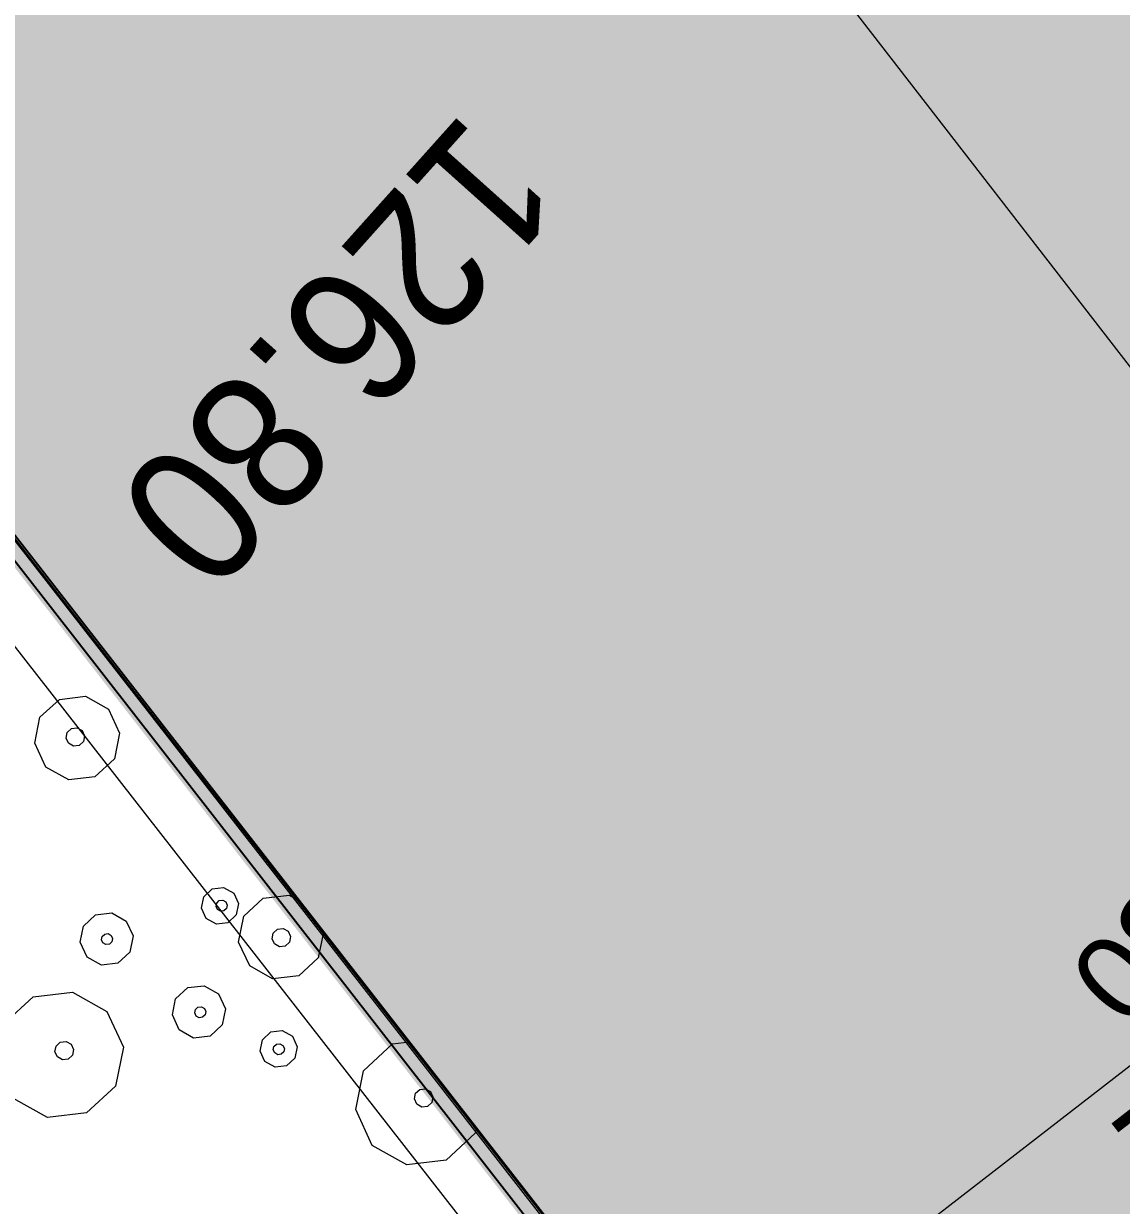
# Model space of a CAD drawing. Header units: metres. Extents: x -2858 to 512, y -1995 to 1252.
# Drawn here: x -937.384 to -934.089, y -871.153 to -867.606 of the extents above; entities that cross this region are included whole.
import ezdxf
from ezdxf.enums import TextEntityAlignment as Align
from ezdxf.lldxf.tags import DXFTag

# ---------------------------------------------------------------- set-up
doc = ezdxf.new("R2010")
doc.units = ezdxf.units.M
for name, color, linetype in [('Calque commun', 7, 'Continuous'), ('Calque11', 7, 'Continuous'), ('Calque15', 7, 'Continuous'), ('Calque17', 7, 'Continuous'), ('Textes', 7, 'Continuous')]:
    doc.layers.add(name, color=color, linetype=linetype)
doc.styles.add('ARIAL', font='arial.ttf')
doc.styles.add('Arial12', font='arial.ttf', dxfattribs={"width": 0.9, "height": 0.41584})
doc.styles.add('Arial17', font='arial.ttf', dxfattribs={"height": 0.253354})
tags = doc.linetypes.add('DASHDOT2', pattern=[0.5, 0.25, -0.125, 0, -0.125]).pattern_tags.tags
tags[10:11] = [DXFTag(74, 4), DXFTag(75, 0), DXFTag(340, '0'), DXFTag(46, 1.0), DXFTag(50, 0.0), DXFTag(44, 0.0), DXFTag(45, 0.0)]
tags[8:9] = [DXFTag(74, 4), DXFTag(75, 0), DXFTag(340, '0'), DXFTag(46, 1.0), DXFTag(50, 0.0), DXFTag(44, 0.0), DXFTag(45, 0.0)]
tags[6:7] = [DXFTag(74, 4), DXFTag(75, 0), DXFTag(340, '0'), DXFTag(46, 1.0), DXFTag(50, 0.0), DXFTag(44, 0.0), DXFTag(45, 0.0)]
tags[4:5] = [DXFTag(74, 4), DXFTag(75, 0), DXFTag(340, '0'), DXFTag(46, 1.0), DXFTag(50, 0.0), DXFTag(44, 0.0), DXFTag(45, 0.0)]
tags = doc.linetypes.add('HIDDEN', pattern=[0.375, 0.25, -0.125]).pattern_tags.tags
tags[6:7] = [DXFTag(74, 4), DXFTag(75, 0), DXFTag(340, '0'), DXFTag(46, 1.0), DXFTag(50, 0.0), DXFTag(44, 0.0), DXFTag(45, 0.0)]
tags[4:5] = [DXFTag(74, 4), DXFTag(75, 0), DXFTag(340, '0'), DXFTag(46, 1.0), DXFTag(50, 0.0), DXFTag(44, 0.0), DXFTag(45, 0.0)]

# ---------------------------------------------------------------- blocks, each defined once
blk = doc.blocks.new('geometrebondepartleger')
at = {"layer": 'Calque commun', "color": 3, "linetype": 'HIDDEN', "lineweight": 18}
blk.add_line((127.6994, 67.7265), (142.0277, 145.8978), dxfattribs=at)
at = {"layer": 'Calque commun', "color": 10, "linetype": 'DASHDOT2', "lineweight": 18, "flags": 128}
blk.add_lwpolyline([(45.2867, 98.0868), (42.9361, 93.8756), (22.4919, 69.3549), (46.896, 54.8213), (60.0219, 76.4824), (130.1549, 64.2531), (145.3143, 148.376), (109.3485, 154.881), (91.263, 130.1164), (87.3779, 124.8321), (86.3313, 123.2789), (83.8109, 118.8118), (74.9183, 102.5858), (72.6157, 98.3586), (63.0649, 85.9136), (45.1583, 97.9611)], close=True, dxfattribs=at)
at = {"layer": 'Calque11', "color": 7, "linetype": 'Continuous', "lineweight": 9}
blk.add_polyline3d([(125.0277, 35.9078, 79), (133.3383, 81.851, 79), (145.3136, 148.3761, 79)], dxfattribs=at)
at = {"layer": 'Calque17', "color": 1, "linetype": 'Continuous', "lineweight": 9}
for points in [[(125.174, 36.6886, 79), (126.5286, 44.1348, 79), (125.0378, 35.9435, 79), (126.4161, 43.4883, 79), (128.681, 56.0642, 79), (129.9759, 63.1341, 79), (132.1933, 75.6042, 79), (133.3383, 81.851, 79), (135.2222, 92.3412, 79), (136.4776, 99.3268, 79), (138.1727, 108.7115, 79), (140.4846, 121.4626, 79), (141.0933, 124.9318, 79)], [(125.3707, 36.6528, 79), (126.7254, 44.0992, 79), (125.2346, 35.9078, 79), (126.6129, 43.4526, 79), (128.8778, 56.0285, 79), (130.1727, 63.0986, 79), (132.3901, 75.5687, 79), (133.5351, 81.8153, 79), (135.4191, 92.3058, 79), (136.6745, 99.2914, 79), (138.3695, 108.676, 79), (140.6815, 121.4274, 79), (141.2903, 124.8972, 79)]]:
    blk.add_polyline3d(points, dxfattribs=at)
at = {"layer": 'Calque15', "color": 1, "linetype": 'ByBlock', "lineweight": -2, "style": 'Arial12', "width": 0.9}
blk.add_text('126.80', height=0.41584, dxfattribs=at).set_placement((133.3667, 92.9457, 205.795), align=Align.TOP_LEFT)
blk = doc.blocks.new('pattern')
at = {"layer": 'Calque commun', "color": 54, "linetype": 'Continuous', "lineweight": 9}
for p, q in [((65.3922, 83.2711), (65.4075, 83.2802)), ((65.4075, 83.2802), (65.5257, 83.269)), ((65.5257, 83.269), (65.6146, 83.1904)), ((65.6146, 83.1904), (65.6404, 83.0746)), ((65.4034, 83.0968), (65.4103, 83.1127)), ((65.4103, 83.1127), (65.4252, 83.1215)), ((65.4252, 83.1215), (65.4424, 83.1198)), ((65.4424, 83.1198), (65.4554, 83.1084)), ((65.4554, 83.1084), (65.4592, 83.0915)), ((65.4072, 83.0799), (65.4034, 83.0968)), ((65.4202, 83.0685), (65.4072, 83.0799)), ((65.4374, 83.0668), (65.4202, 83.0685)), ((65.4523, 83.0756), (65.4374, 83.0668)), ((65.4592, 83.0915), (65.4523, 83.0756)), ((65.6404, 83.0746), (65.5932, 82.9657)), ((65.5932, 82.9657), (65.491, 82.9054)), ((65.3729, 82.9166), (65.3344, 82.9506)), ((65.491, 82.9054), (65.3729, 82.9166)), ((65.5562, 82.6772), (65.57, 82.7089)), ((65.57, 82.7089), (65.5998, 82.7265)), ((65.5998, 82.7265), (65.6343, 82.7232)), ((65.6343, 82.7232), (65.6602, 82.7003)), ((65.5638, 82.6434), (65.5562, 82.6772)), ((65.5957, 82.6744), (65.5998, 82.684)), ((65.5979, 82.6643), (65.5957, 82.6744)), ((65.5998, 82.684), (65.6087, 82.6892)), ((65.6087, 82.6892), (65.6191, 82.6882)), ((65.6191, 82.6882), (65.6269, 82.6814)), ((65.6269, 82.6814), (65.6291, 82.6712)), ((65.6602, 82.7003), (65.6677, 82.6666)), ((65.5897, 82.6205), (65.5638, 82.6434)), ((65.6057, 82.6574), (65.5979, 82.6643)), ((65.6161, 82.6564), (65.6057, 82.6574)), ((65.625, 82.6617), (65.6161, 82.6564)), ((65.6291, 82.6712), (65.625, 82.6617)), ((65.6677, 82.6666), (65.654, 82.6348)), ((65.6242, 82.6172), (65.5897, 82.6205)), ((65.654, 82.6348), (65.6242, 82.6172)), ((65.2613, 82.5379), (65.3294, 82.5781)), ((65.3294, 82.5781), (65.4081, 82.5706)), ((65.4081, 82.5706), (65.4674, 82.5182)), ((65.259, 82.5327), (65.2613, 82.5379)), ((65.4674, 82.5182), (65.4846, 82.441)), ((65.629, 82.4723), (65.6716, 82.4974)), ((65.6716, 82.4974), (65.7208, 82.4927)), ((65.33, 82.4576), (65.3369, 82.4735)), ((65.3369, 82.4735), (65.3518, 82.4823)), ((65.3518, 82.4823), (65.369, 82.4807)), ((65.369, 82.4807), (65.382, 82.4692)), ((65.382, 82.4692), (65.3858, 82.4523)), ((65.6093, 82.4269), (65.629, 82.4723)), ((65.7208, 82.4927), (65.7579, 82.46)), ((65.7579, 82.46), (65.7686, 82.4117)), ((65.3338, 82.4407), (65.33, 82.4576)), ((65.3468, 82.4293), (65.3338, 82.4407)), ((65.364, 82.4276), (65.3468, 82.4293)), ((65.3789, 82.4364), (65.364, 82.4276)), ((65.3858, 82.4523), (65.3789, 82.4364)), ((65.4846, 82.441), (65.4532, 82.3684)), ((65.6201, 82.3786), (65.6093, 82.4269)), ((65.6702, 82.4247), (65.6744, 82.4342)), ((65.6725, 82.4146), (65.6702, 82.4247)), ((65.6744, 82.4342), (65.6833, 82.4395)), ((65.6833, 82.4395), (65.6936, 82.4385)), ((65.6936, 82.4385), (65.7014, 82.4316)), ((65.7014, 82.4316), (65.7037, 82.4215)), ((65.247, 82.3881), (65.2392, 82.4229)), ((65.6803, 82.4077), (65.6725, 82.4146)), ((65.6906, 82.4067), (65.6803, 82.4077)), ((65.6995, 82.412), (65.6906, 82.4067)), ((65.7037, 82.4215), (65.6995, 82.412)), ((65.7686, 82.4117), (65.7489, 82.3663)), ((65.3063, 82.3357), (65.247, 82.3881)), ((65.4532, 82.3684), (65.3851, 82.3282)), ((65.6571, 82.3459), (65.6201, 82.3786)), ((65.7489, 82.3663), (65.7064, 82.3412)), ((65.9194, 82.3215), (66.0216, 82.3818)), ((66.0216, 82.3818), (66.1397, 82.3705)), ((66.1397, 82.3705), (66.2286, 82.292)), ((65.3851, 82.3282), (65.3063, 82.3357)), ((65.7064, 82.3412), (65.6571, 82.3459)), ((65.8722, 82.2126), (65.9194, 82.3215)), ((65.3538, 82.2597), (65.3676, 82.2914)), ((65.3676, 82.2914), (65.3974, 82.309)), ((65.3974, 82.309), (65.4319, 82.3057)), ((65.4319, 82.3057), (65.4578, 82.2828)), ((65.4578, 82.2828), (65.4653, 82.249)), ((66.2286, 82.292), (66.2544, 82.1762)), ((65.3614, 82.2259), (65.3538, 82.2597)), ((65.3895, 82.2593), (65.3936, 82.2688)), ((65.3917, 82.2492), (65.3895, 82.2593)), ((65.3995, 82.2423), (65.3917, 82.2492)), ((65.3936, 82.2688), (65.4026, 82.2741)), ((65.4026, 82.2741), (65.4129, 82.2731)), ((65.4188, 82.2466), (65.4099, 82.2413)), ((65.4129, 82.2731), (65.4207, 82.2662)), ((65.4229, 82.2561), (65.4188, 82.2466)), ((65.4207, 82.2662), (65.4229, 82.2561)), ((65.4653, 82.249), (65.4516, 82.2173)), ((65.3873, 82.203), (65.3614, 82.2259)), ((65.4099, 82.2413), (65.3995, 82.2423)), ((65.4516, 82.2173), (65.4218, 82.1997)), ((65.898, 82.0968), (65.8722, 82.2126)), ((66.0175, 82.1984), (66.0243, 82.2143)), ((66.0243, 82.2143), (66.0392, 82.2231)), ((66.0392, 82.2231), (66.0565, 82.2214)), ((66.0565, 82.2214), (66.0695, 82.21)), ((65.4218, 82.1997), (65.3873, 82.203)), ((66.0212, 82.1815), (66.0175, 82.1984)), ((66.0342, 82.17), (66.0212, 82.1815)), ((66.0663, 82.1772), (66.0514, 82.1684)), ((66.0732, 82.1931), (66.0663, 82.1772)), ((66.0695, 82.21), (66.0732, 82.1931)), ((65.6509, 82.1204), (65.6935, 82.1455)), ((65.6935, 82.1455), (65.7427, 82.1409)), ((65.7427, 82.1409), (65.7798, 82.1081)), ((66.0514, 82.1684), (66.0342, 82.17)), ((65.6313, 82.0751), (65.6509, 82.1204)), ((65.7798, 82.1081), (65.7905, 82.0599)), ((65.642, 82.0268), (65.6313, 82.0751)), ((65.6935, 82.0699), (65.6976, 82.0794)), ((65.6957, 82.0598), (65.6935, 82.0699)), ((65.6976, 82.0794), (65.7065, 82.0847)), ((65.7065, 82.0847), (65.7169, 82.0837)), ((65.7169, 82.0837), (65.7246, 82.0769)), ((65.7246, 82.0769), (65.7269, 82.0667)), ((65.9869, 82.0182), (65.898, 82.0968)), ((65.7035, 82.0529), (65.6957, 82.0598)), ((65.7138, 82.0519), (65.7035, 82.0529)), ((65.7228, 82.0572), (65.7138, 82.0519)), ((65.7269, 82.0667), (65.7228, 82.0572)), ((65.7905, 82.0599), (65.7709, 82.0145)), ((65.6791, 81.9941), (65.642, 82.0268)), ((65.7709, 82.0145), (65.7283, 81.9894)), ((66.1051, 82.007), (65.9869, 82.0182)), ((65.7283, 81.9894), (65.6791, 81.9941)), ((65.2247, 81.6838), (65.2928, 81.724)), ((65.2928, 81.724), (65.3715, 81.7165)), ((65.3715, 81.7165), (65.4308, 81.6642)), ((65.1932, 81.6113), (65.2247, 81.6838)), ((65.4308, 81.6642), (65.448, 81.587)), ((65.2104, 81.534), (65.1932, 81.6113)), ((65.2936, 81.5954), (65.3005, 81.6113)), ((65.3005, 81.6113), (65.3154, 81.6201)), ((65.3154, 81.6201), (65.3326, 81.6184)), ((65.3326, 81.6184), (65.3456, 81.607)), ((65.2974, 81.5785), (65.2936, 81.5954)), ((65.3104, 81.5671), (65.2974, 81.5785)), ((65.3425, 81.5742), (65.3276, 81.5654)), ((65.3494, 81.5901), (65.3425, 81.5742)), ((65.3456, 81.607), (65.3494, 81.5901)), ((65.448, 81.587), (65.4166, 81.5144)), ((65.3276, 81.5654), (65.3104, 81.5671)), ((65.2697, 81.4817), (65.2104, 81.534)), ((65.4166, 81.5144), (65.3484, 81.4742)), ((65.3484, 81.4742), (65.2697, 81.4817))]:
    blk.add_line(p, q, dxfattribs=at)
at = {"layer": 'Calque commun', "color": 7, "linetype": 'Continuous', "lineweight": 9}
mesh = blk.add_polyface(dxfattribs=at)
corners = [(70.8497, 113.5412), (53.8349, 19.1692), (74.7282, 106.3237), (76.0435, 113.5984), (74.769, 106.1763), (58.8077, 18.2701), (114.1703, 105.207), (114.1703, 98.5387)]
mesh.append_faces([[corners[k] for k in face] for face in [(3, 4, 6)]], dxfattribs={"vtx0": -1, "vtx1": -1, "color": 7})
mesh.append_faces([[corners[k] for k in face] for face in [(3, 2, 4)]], dxfattribs={"vtx0": -1, "vtx2": -1, "color": 7})
mesh.append_faces([[corners[k] for k in face] for face in [(5, 2, 1)]], dxfattribs={"vtx1": -1, "color": 7})
mesh.append_faces([[corners[k] for k in face] for face in [(0, 1, 2), (3, 0, 2)]], dxfattribs={"vtx1": -1, "vtx2": -1, "color": 7})
mesh.append_faces([[corners[k] for k in face] for face in [(4, 7, 6)]], dxfattribs={"vtx2": -1, "color": 7})
blk = doc.blocks.new('DimLine18421')
at = {"layer": 'Calque commun', "color": 1, "linetype": 'Continuous', "lineweight": 9}
blk.add_line((61.9402, 84.9775), (65.5788, 84.3101), dxfattribs=at)
at = {"layer": 'Calque commun', "color": 1, "linetype": 'Continuous', "lineweight": 9, "style": 'ARIAL'}
blk.add_text('372', height=0.30925, rotation=349.6067, dxfattribs=at).set_placement((63.7613, 84.6537), align=Align.BOTTOM_CENTER)

msp = doc.modelspace()

# ---------------------------------------------------------------- hatches: boundary and pattern name
at = {"layer": 'Calque commun', "linetype": 'Continuous', "lineweight": 9}
msp.add_hatch(color=61, dxfattribs=at).paths.add_polyline_path([(-918.2079, -893.8825), (-916.5629, -892.6296), (-917.5223, -891.3631), (-916.1075, -890.1747), (-921.7717, -882.6417), (-916.3827, -878.5909), (-915.2537, -880.1049), (-910.1333, -876.1781), (-913.9288, -871.1459), (-925.3159, -879.9973), (-925.4332, -879.8671), (-921.9658, -877.1299), (-923.7684, -874.7759), (-926.612, -876.9811), (-932.4056, -869.5053), (-927.375, -865.5524), (-931.3441, -860.2801), (-939.5198, -866.5326)])

# ---------------------------------------------------------------- linework, layer by layer
at = {"layer": 'Calque commun', "color": 160, "linetype": 'ByBlock', "lineweight": -2}
msp.add_line((-939.5958, -866.4144), (-927.8152, -881.534), dxfattribs=at)

# ---------------------------------------------------------------- block references
at = {"layer": 'Calque commun', "color": 0, "linetype": 'ByBlock', "lineweight": -2, "rotation": 228.1617603435354}
for name, p in [('geometrebondepartleger', (-916.0371, -706.7784)), ('pattern', (-954.4467, -766.6559))]:
    msp.add_blockref(name, p, dxfattribs=at)
at = {"layer": 'Calque commun', "color": 1, "linetype": 'Continuous', "lineweight": 9, "rotation": 228.1617603435354}
msp.add_blockref('DimLine18421', (-954.4467, -766.6559), dxfattribs=at)

# ---------------------------------------------------------------- texts
at = {"layer": 'Textes', "color": 5, "linetype": 'ByBlock', "lineweight": -2, "style": 'Arial17'}
msp.add_text('TN 126.80', height=0.25335, rotation=227.4939, dxfattribs=at).set_placement((-933.2006, -869.1862), align=Align.BOTTOM_LEFT)

doc.saveas('drawing.dxf')
